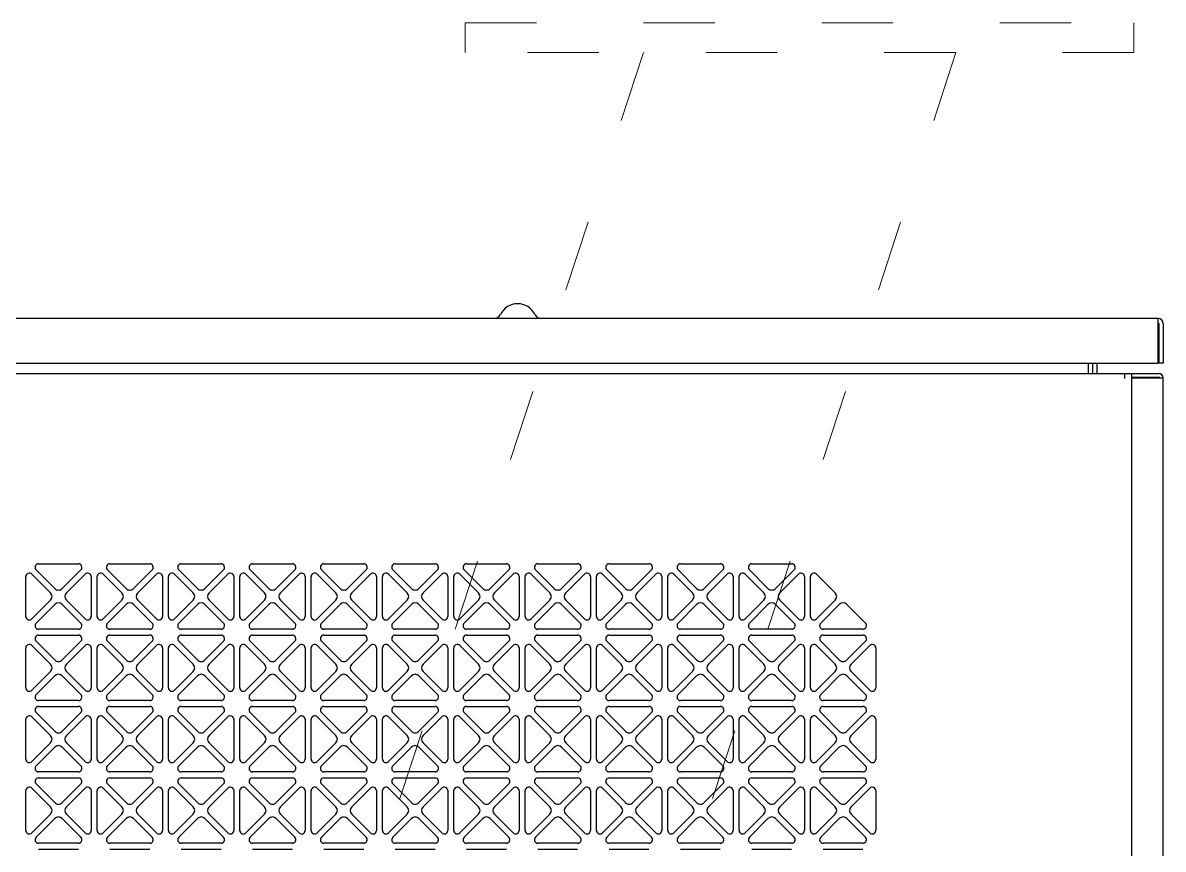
# Model space of a CAD drawing. Extents: x 59521 to 184406, y -1257 to 56672.
# Drawn here: x 70951.7 to 71335.4, y 20028.2 to 20306.2 of the extents above; entities that cross this region are included whole.
import ezdxf

# ---------------------------------------------------------------- set-up
doc = ezdxf.new("R2010")
doc.units = 0
doc.header["$MEASUREMENT"] = 0
doc.linetypes.add('ACAD_ISO03W100', pattern=[30, 12, -18])
doc.layers.get('0').update_dxf_attribs({"linetype": 'CONTINUOUS'})
for name, color, linetype in [('4215-12649_2_1_0', 7, 'CONTINUOUS'), ('4215-12649_2_2_0', 7, 'CONTINUOUS'), ('4215-12649_2_3_0', 7, 'CONTINUOUS'), ('4215-12655_1_0', 7, 'CONTINUOUS'), ('4215-12661_1_0', 7, 'CONTINUOUS'), ('WANGKONG_0', 7, 'CONTINUOUS')]:
    doc.layers.add(name, color=color, linetype=linetype)
doc.layers.add('THICK', color=7, linetype='CONTINUOUS', lineweight=0)

# ---------------------------------------------------------------- blocks, each defined once
blk = doc.blocks.new('ju77')
at = {"layer": '4215-12649_2_1_0', "color": 87, "linetype": 'Continuous'}
for p, q in [((325.96, 477.5), (-405.04, 477.5)), ((325.96, 462.5), (325.96, 477.5)), ((326.16, 475.8), (326.16, 462.5)), ((327.66, 475.8), (327.66, 462.5)), ((-405.04, 462.5), (325.96, 462.5)), ((327.66, 462.5), (326.16, 462.5))]:
    blk.add_line(p, q, dxfattribs=at)
for centre, radius, start, end in [((110.46, 476), 6.5, 26.3878, 153.6122), ((102.4, 480), 2.5, 270, 333.6122), ((118.52, 480), 2.5, 206.3878, 270), ((325.96, 475.8), 1.7, 0, 90), ((325.96, 475.8), 0.2, 0, 90)]:
    blk.add_arc(centre, radius, start, end, dxfattribs=at)
at = {"layer": '4215-12649_2_2_0', "color": 87, "linetype": 'Continuous'}
for p, q in [((303.96, 459), (303.96, 462.5)), ((305.46, 459), (305.46, 462.5))]:
    blk.add_line(p, q, dxfattribs=at)
at = {"layer": '4215-12649_2_3_0', "color": 87, "linetype": 'Continuous'}
blk.add_line((302.46, 462.5), (302.46, 459), dxfattribs=at)
at = {"layer": '4215-12655_1_0', "color": 87, "linetype": 'Continuous'}
for p, q in [((316.96, 459), (326.26, 459)), ((316.96, 457.8), (326.26, 457.8)), ((316.96, 457.6), (327.66, 457.6)), ((327.66, -554.5), (327.66, 457.6))]:
    blk.add_line(p, q, dxfattribs=at)
for radius in [1.4, 0.2]:
    blk.add_arc((326.26, 457.6), radius, 0, 90, dxfattribs=at)
at = {"layer": '4215-12661_1_0', "color": 87, "linetype": 'Continuous'}
for p, q in [((-397.04, 459), (316.96, 459)), ((314.76, 457.3), (314.76, 459)), ((316.96, 459), (316.96, -1554))]:
    blk.add_line(p, q, dxfattribs=at)
at = {"layer": 'WANGKONG_0', "color": 87, "linetype": 'Continuous'}
for p, q in [((-52.99, 391.54), (-46.73, 385.27)), ((-45.31, 386.69), (-51.58, 392.95)), ((-50.73, 395), (-37.35, 395)), ((-36.5, 392.95), (-42.77, 386.69)), ((-41.35, 385.27), (-35.09, 391.54)), ((-28.99, 391.54), (-22.73, 385.27)), ((-21.31, 386.69), (-27.58, 392.95)), ((-26.73, 395), (-13.35, 395)), ((-12.5, 392.95), (-18.77, 386.69)), ((-17.35, 385.27), (-11.09, 391.54)), ((-4.99, 391.54), (1.27, 385.27)), ((2.69, 386.69), (-3.58, 392.95)), ((-2.73, 395), (10.65, 395)), ((11.5, 392.95), (5.23, 386.69)), ((6.65, 385.27), (12.91, 391.54)), ((19.01, 391.54), (25.27, 385.27)), ((26.69, 386.69), (20.42, 392.95)), ((21.27, 395), (34.65, 395)), ((35.5, 392.95), (29.23, 386.69)), ((30.65, 385.27), (36.91, 391.54)), ((43.01, 391.54), (49.27, 385.27)), ((50.69, 386.69), (44.42, 392.95)), ((45.27, 395), (58.65, 395)), ((59.5, 392.95), (53.23, 386.69)), ((54.65, 385.27), (60.91, 391.54)), ((67.01, 391.54), (73.27, 385.27)), ((74.69, 386.69), (68.42, 392.95)), ((69.27, 395), (82.65, 395)), ((83.5, 392.95), (77.23, 386.69)), ((78.65, 385.27), (84.91, 391.54)), ((91.01, 391.54), (97.27, 385.27)), ((98.69, 386.69), (92.42, 392.95)), ((93.27, 395), (106.65, 395)), ((107.5, 392.95), (101.23, 386.69)), ((102.65, 385.27), (108.91, 391.54)), ((115.01, 391.54), (121.27, 385.27)), ((122.69, 386.69), (116.42, 392.95)), ((117.27, 395), (130.65, 395)), ((131.5, 392.95), (125.23, 386.69)), ((126.65, 385.27), (132.91, 391.54)), ((139.01, 391.54), (145.27, 385.27)), ((146.69, 386.69), (140.42, 392.95)), ((141.27, 395), (154.65, 395)), ((155.5, 392.95), (149.23, 386.69)), ((150.65, 385.27), (156.91, 391.54)), ((163.01, 391.54), (169.27, 385.27)), ((170.69, 386.69), (164.42, 392.95)), ((165.27, 395), (178.65, 395)), ((179.5, 392.95), (173.23, 386.69)), ((174.65, 385.27), (180.91, 391.54)), ((187.01, 391.54), (193.27, 385.27)), ((194.69, 386.69), (188.42, 392.95)), ((189.27, 395), (202.65, 395)), ((203.5, 392.95), (197.23, 386.69)), ((198.65, 385.27), (204.91, 391.54)), ((211.01, 391.54), (217.27, 385.27)), ((-55.04, 377.31), (-55.04, 390.69)), ((-33.04, 390.69), (-33.04, 377.31)), ((-31.04, 377.31), (-31.04, 390.69)), ((-9.04, 390.69), (-9.04, 377.31)), ((-7.04, 377.31), (-7.04, 390.69)), ((14.96, 390.69), (14.96, 377.31)), ((16.96, 377.31), (16.96, 390.69)), ((38.96, 390.69), (38.96, 377.31)), ((40.96, 377.31), (40.96, 390.69)), ((62.96, 390.69), (62.96, 377.31)), ((64.96, 377.31), (64.96, 390.69)), ((86.96, 390.69), (86.96, 377.31)), ((88.96, 377.31), (88.96, 390.69)), ((110.96, 390.69), (110.96, 377.31)), ((112.96, 377.31), (112.96, 390.69)), ((134.96, 390.69), (134.96, 377.31)), ((136.96, 377.31), (136.96, 390.69)), ((158.96, 390.69), (158.96, 377.31)), ((160.96, 377.31), (160.96, 390.69)), ((182.96, 390.69), (182.96, 377.31)), ((184.96, 377.31), (184.96, 390.69)), ((206.96, 390.69), (206.96, 377.31)), ((208.96, 377.31), (208.96, 390.69)), ((-46.73, 382.73), (-52.99, 376.46)), ((-51.58, 375.05), (-45.31, 381.31)), ((-42.77, 381.31), (-36.5, 375.05)), ((-35.09, 376.46), (-41.35, 382.73)), ((-22.73, 382.73), (-28.99, 376.46)), ((-27.58, 375.05), (-21.31, 381.31)), ((-18.77, 381.31), (-12.5, 375.05)), ((-11.09, 376.46), (-17.35, 382.73)), ((1.27, 382.73), (-4.99, 376.46)), ((-3.58, 375.05), (2.69, 381.31)), ((5.23, 381.31), (11.5, 375.05)), ((12.91, 376.46), (6.65, 382.73)), ((25.27, 382.73), (19.01, 376.46)), ((20.42, 375.05), (26.69, 381.31)), ((29.23, 381.31), (35.5, 375.05)), ((36.91, 376.46), (30.65, 382.73)), ((49.27, 382.73), (43.01, 376.46)), ((44.42, 375.05), (50.69, 381.31)), ((53.23, 381.31), (59.5, 375.05)), ((60.91, 376.46), (54.65, 382.73)), ((73.27, 382.73), (67.01, 376.46)), ((68.42, 375.05), (74.69, 381.31)), ((77.23, 381.31), (83.5, 375.05)), ((84.91, 376.46), (78.65, 382.73)), ((97.27, 382.73), (91.01, 376.46)), ((92.42, 375.05), (98.69, 381.31)), ((101.23, 381.31), (107.5, 375.05)), ((108.91, 376.46), (102.65, 382.73)), ((121.27, 382.73), (115.01, 376.46)), ((116.42, 375.05), (122.69, 381.31)), ((125.23, 381.31), (131.5, 375.05)), ((132.91, 376.46), (126.65, 382.73)), ((145.27, 382.73), (139.01, 376.46)), ((140.42, 375.05), (146.69, 381.31)), ((149.23, 381.31), (155.5, 375.05)), ((156.91, 376.46), (150.65, 382.73)), ((169.27, 382.73), (163.01, 376.46)), ((164.42, 375.05), (170.69, 381.31)), ((173.23, 381.31), (179.5, 375.05)), ((180.91, 376.46), (174.65, 382.73)), ((193.27, 382.73), (187.01, 376.46)), ((188.42, 375.05), (194.69, 381.31)), ((197.23, 381.31), (203.5, 375.05)), ((204.91, 376.46), (198.65, 382.73)), ((217.27, 382.73), (211.01, 376.46)), ((212.42, 375.05), (218.69, 381.31)), ((221.23, 381.31), (227.5, 375.05)), ((-37.35, 373), (-50.73, 373)), ((-13.35, 373), (-26.73, 373)), ((10.65, 373), (-2.73, 373)), ((34.65, 373), (21.27, 373)), ((58.65, 373), (45.27, 373)), ((82.65, 373), (69.27, 373)), ((106.65, 373), (93.27, 373)), ((130.65, 373), (117.27, 373)), ((154.65, 373), (141.27, 373)), ((178.65, 373), (165.27, 373)), ((202.65, 373), (189.27, 373)), ((226.65, 373), (213.27, 373)), ((-45.31, 362.69), (-51.58, 368.95)), ((-50.73, 371), (-37.35, 371)), ((-36.5, 368.95), (-42.77, 362.69)), ((-21.31, 362.69), (-27.58, 368.95)), ((-26.73, 371), (-13.35, 371)), ((-12.5, 368.95), (-18.77, 362.69)), ((2.69, 362.69), (-3.58, 368.95)), ((-2.73, 371), (10.65, 371)), ((11.5, 368.95), (5.23, 362.69)), ((26.69, 362.69), (20.42, 368.95)), ((21.27, 371), (34.65, 371)), ((35.5, 368.95), (29.23, 362.69)), ((50.69, 362.69), (44.42, 368.95)), ((45.27, 371), (58.65, 371)), ((59.5, 368.95), (53.23, 362.69)), ((74.69, 362.69), (68.42, 368.95)), ((69.27, 371), (82.65, 371)), ((83.5, 368.95), (77.23, 362.69)), ((98.69, 362.69), (92.42, 368.95)), ((93.27, 371), (106.65, 371)), ((107.5, 368.95), (101.23, 362.69)), ((122.69, 362.69), (116.42, 368.95)), ((117.27, 371), (130.65, 371)), ((131.5, 368.95), (125.23, 362.69)), ((146.69, 362.69), (140.42, 368.95)), ((141.27, 371), (154.65, 371)), ((155.5, 368.95), (149.23, 362.69)), ((170.69, 362.69), (164.42, 368.95)), ((165.27, 371), (178.65, 371)), ((179.5, 368.95), (173.23, 362.69)), ((194.69, 362.69), (188.42, 368.95)), ((189.27, 371), (202.65, 371)), ((203.5, 368.95), (197.23, 362.69)), ((218.69, 362.69), (212.42, 368.95)), ((213.27, 371), (226.65, 371)), ((227.5, 368.95), (221.23, 362.69)), ((-55.04, 353.31), (-55.04, 366.69)), ((-52.99, 367.54), (-46.73, 361.27)), ((-41.35, 361.27), (-35.09, 367.54)), ((-33.04, 366.69), (-33.04, 353.31)), ((-31.04, 353.31), (-31.04, 366.69)), ((-28.99, 367.54), (-22.73, 361.27)), ((-17.35, 361.27), (-11.09, 367.54)), ((-9.04, 366.69), (-9.04, 353.31)), ((-7.04, 353.31), (-7.04, 366.69)), ((-4.99, 367.54), (1.27, 361.27)), ((6.65, 361.27), (12.91, 367.54)), ((14.96, 366.69), (14.96, 353.31)), ((16.96, 353.31), (16.96, 366.69)), ((19.01, 367.54), (25.27, 361.27)), ((30.65, 361.27), (36.91, 367.54)), ((38.96, 366.69), (38.96, 353.31)), ((40.96, 353.31), (40.96, 366.69)), ((43.01, 367.54), (49.27, 361.27)), ((54.65, 361.27), (60.91, 367.54)), ((62.96, 366.69), (62.96, 353.31)), ((64.96, 353.31), (64.96, 366.69)), ((67.01, 367.54), (73.27, 361.27)), ((78.65, 361.27), (84.91, 367.54)), ((86.96, 366.69), (86.96, 353.31)), ((88.96, 353.31), (88.96, 366.69)), ((91.01, 367.54), (97.27, 361.27)), ((102.65, 361.27), (108.91, 367.54)), ((110.96, 366.69), (110.96, 353.31)), ((112.96, 353.31), (112.96, 366.69)), ((115.01, 367.54), (121.27, 361.27)), ((126.65, 361.27), (132.91, 367.54)), ((134.96, 366.69), (134.96, 353.31)), ((136.96, 353.31), (136.96, 366.69)), ((139.01, 367.54), (145.27, 361.27)), ((150.65, 361.27), (156.91, 367.54)), ((158.96, 366.69), (158.96, 353.31)), ((160.96, 353.31), (160.96, 366.69)), ((163.01, 367.54), (169.27, 361.27)), ((174.65, 361.27), (180.91, 367.54)), ((182.96, 366.69), (182.96, 353.31)), ((184.96, 353.31), (184.96, 366.69)), ((187.01, 367.54), (193.27, 361.27)), ((198.65, 361.27), (204.91, 367.54)), ((206.96, 366.69), (206.96, 353.31)), ((208.96, 353.31), (208.96, 366.69)), ((211.01, 367.54), (217.27, 361.27)), ((222.65, 361.27), (228.91, 367.54)), ((230.96, 366.69), (230.96, 353.31)), ((-46.73, 358.73), (-52.99, 352.46)), ((-51.58, 351.05), (-45.31, 357.31)), ((-42.77, 357.31), (-36.5, 351.05)), ((-35.09, 352.46), (-41.35, 358.73)), ((-22.73, 358.73), (-28.99, 352.46)), ((-27.58, 351.05), (-21.31, 357.31)), ((-18.77, 357.31), (-12.5, 351.05)), ((-11.09, 352.46), (-17.35, 358.73)), ((1.27, 358.73), (-4.99, 352.46)), ((-3.58, 351.05), (2.69, 357.31)), ((5.23, 357.31), (11.5, 351.05)), ((12.91, 352.46), (6.65, 358.73)), ((25.27, 358.73), (19.01, 352.46)), ((20.42, 351.05), (26.69, 357.31)), ((29.23, 357.31), (35.5, 351.05)), ((36.91, 352.46), (30.65, 358.73)), ((49.27, 358.73), (43.01, 352.46)), ((44.42, 351.05), (50.69, 357.31)), ((53.23, 357.31), (59.5, 351.05)), ((60.91, 352.46), (54.65, 358.73)), ((73.27, 358.73), (67.01, 352.46)), ((68.42, 351.05), (74.69, 357.31)), ((77.23, 357.31), (83.5, 351.05)), ((84.91, 352.46), (78.65, 358.73)), ((97.27, 358.73), (91.01, 352.46)), ((92.42, 351.05), (98.69, 357.31)), ((101.23, 357.31), (107.5, 351.05)), ((108.91, 352.46), (102.65, 358.73)), ((121.27, 358.73), (115.01, 352.46)), ((116.42, 351.05), (122.69, 357.31)), ((125.23, 357.31), (131.5, 351.05)), ((132.91, 352.46), (126.65, 358.73)), ((145.27, 358.73), (139.01, 352.46)), ((140.42, 351.05), (146.69, 357.31)), ((149.23, 357.31), (155.5, 351.05)), ((156.91, 352.46), (150.65, 358.73)), ((169.27, 358.73), (163.01, 352.46)), ((164.42, 351.05), (170.69, 357.31)), ((173.23, 357.31), (179.5, 351.05)), ((180.91, 352.46), (174.65, 358.73)), ((193.27, 358.73), (187.01, 352.46)), ((188.42, 351.05), (194.69, 357.31)), ((197.23, 357.31), (203.5, 351.05)), ((204.91, 352.46), (198.65, 358.73)), ((217.27, 358.73), (211.01, 352.46)), ((212.42, 351.05), (218.69, 357.31)), ((221.23, 357.31), (227.5, 351.05)), ((228.91, 352.46), (222.65, 358.73)), ((-37.35, 349), (-50.73, 349)), ((-50.73, 347), (-37.35, 347)), ((-13.35, 349), (-26.73, 349)), ((-26.73, 347), (-13.35, 347)), ((10.65, 349), (-2.73, 349)), ((-2.73, 347), (10.65, 347)), ((34.65, 349), (21.27, 349)), ((21.27, 347), (34.65, 347)), ((58.65, 349), (45.27, 349)), ((45.27, 347), (58.65, 347)), ((82.65, 349), (69.27, 349)), ((69.27, 347), (82.65, 347)), ((106.65, 349), (93.27, 349)), ((93.27, 347), (106.65, 347)), ((130.65, 349), (117.27, 349)), ((117.27, 347), (130.65, 347)), ((154.65, 349), (141.27, 349)), ((141.27, 347), (154.65, 347)), ((178.65, 349), (165.27, 349)), ((165.27, 347), (178.65, 347)), ((202.65, 349), (189.27, 349)), ((189.27, 347), (202.65, 347)), ((226.65, 349), (213.27, 349)), ((213.27, 347), (226.65, 347)), ((-55.04, 329.31), (-55.04, 342.69)), ((-52.99, 343.54), (-46.73, 337.27)), ((-45.31, 338.69), (-51.58, 344.95)), ((-36.5, 344.95), (-42.77, 338.69)), ((-41.35, 337.27), (-35.09, 343.54)), ((-33.04, 342.69), (-33.04, 329.31)), ((-31.04, 329.31), (-31.04, 342.69)), ((-28.99, 343.54), (-22.73, 337.27)), ((-21.31, 338.69), (-27.58, 344.95)), ((-12.5, 344.95), (-18.77, 338.69)), ((-17.35, 337.27), (-11.09, 343.54)), ((-9.04, 342.69), (-9.04, 329.31)), ((-7.04, 329.31), (-7.04, 342.69)), ((-4.99, 343.54), (1.27, 337.27)), ((2.69, 338.69), (-3.58, 344.95)), ((11.5, 344.95), (5.23, 338.69)), ((6.65, 337.27), (12.91, 343.54)), ((14.96, 342.69), (14.96, 329.31)), ((16.96, 329.31), (16.96, 342.69)), ((19.01, 343.54), (25.27, 337.27)), ((26.69, 338.69), (20.42, 344.95)), ((35.5, 344.95), (29.23, 338.69)), ((30.65, 337.27), (36.91, 343.54)), ((38.96, 342.69), (38.96, 329.31)), ((40.96, 329.31), (40.96, 342.69)), ((43.01, 343.54), (49.27, 337.27)), ((50.69, 338.69), (44.42, 344.95)), ((59.5, 344.95), (53.23, 338.69)), ((54.65, 337.27), (60.91, 343.54)), ((62.96, 342.69), (62.96, 329.31)), ((64.96, 329.31), (64.96, 342.69)), ((67.01, 343.54), (73.27, 337.27)), ((74.69, 338.69), (68.42, 344.95)), ((83.5, 344.95), (77.23, 338.69)), ((78.65, 337.27), (84.91, 343.54)), ((86.96, 342.69), (86.96, 329.31)), ((88.96, 329.31), (88.96, 342.69)), ((91.01, 343.54), (97.27, 337.27)), ((98.69, 338.69), (92.42, 344.95)), ((107.5, 344.95), (101.23, 338.69)), ((102.65, 337.27), (108.91, 343.54)), ((110.96, 342.69), (110.96, 329.31)), ((112.96, 329.31), (112.96, 342.69)), ((115.01, 343.54), (121.27, 337.27)), ((122.69, 338.69), (116.42, 344.95)), ((131.5, 344.95), (125.23, 338.69)), ((126.65, 337.27), (132.91, 343.54)), ((134.96, 342.69), (134.96, 329.31)), ((136.96, 329.31), (136.96, 342.69)), ((139.01, 343.54), (145.27, 337.27)), ((146.69, 338.69), (140.42, 344.95)), ((155.5, 344.95), (149.23, 338.69)), ((150.65, 337.27), (156.91, 343.54)), ((158.96, 342.69), (158.96, 329.31)), ((160.96, 329.31), (160.96, 342.69)), ((163.01, 343.54), (169.27, 337.27)), ((170.69, 338.69), (164.42, 344.95)), ((179.5, 344.95), (173.23, 338.69)), ((174.65, 337.27), (180.91, 343.54)), ((182.96, 342.69), (182.96, 329.31)), ((184.96, 329.31), (184.96, 342.69)), ((187.01, 343.54), (193.27, 337.27)), ((194.69, 338.69), (188.42, 344.95)), ((203.5, 344.95), (197.23, 338.69)), ((198.65, 337.27), (204.91, 343.54)), ((206.96, 342.69), (206.96, 329.31)), ((208.96, 329.31), (208.96, 342.69)), ((211.01, 343.54), (217.27, 337.27)), ((218.69, 338.69), (212.42, 344.95)), ((227.5, 344.95), (221.23, 338.69)), ((222.65, 337.27), (228.91, 343.54)), ((230.96, 342.69), (230.96, 329.31)), ((-46.73, 334.73), (-52.99, 328.46)), ((-35.09, 328.46), (-41.35, 334.73)), ((-22.73, 334.73), (-28.99, 328.46)), ((-11.09, 328.46), (-17.35, 334.73)), ((1.27, 334.73), (-4.99, 328.46)), ((12.91, 328.46), (6.65, 334.73)), ((25.27, 334.73), (19.01, 328.46)), ((36.91, 328.46), (30.65, 334.73)), ((49.27, 334.73), (43.01, 328.46)), ((60.91, 328.46), (54.65, 334.73)), ((73.27, 334.73), (67.01, 328.46)), ((84.91, 328.46), (78.65, 334.73)), ((97.27, 334.73), (91.01, 328.46)), ((108.91, 328.46), (102.65, 334.73)), ((121.27, 334.73), (115.01, 328.46)), ((132.91, 328.46), (126.65, 334.73)), ((145.27, 334.73), (139.01, 328.46)), ((156.91, 328.46), (150.65, 334.73)), ((169.27, 334.73), (163.01, 328.46)), ((180.91, 328.46), (174.65, 334.73)), ((193.27, 334.73), (187.01, 328.46)), ((204.91, 328.46), (198.65, 334.73)), ((217.27, 334.73), (211.01, 328.46)), ((228.91, 328.46), (222.65, 334.73)), ((-51.58, 327.05), (-45.31, 333.31)), ((-42.77, 333.31), (-36.5, 327.05)), ((-27.58, 327.05), (-21.31, 333.31)), ((-18.77, 333.31), (-12.5, 327.05)), ((-3.58, 327.05), (2.69, 333.31)), ((5.23, 333.31), (11.5, 327.05)), ((20.42, 327.05), (26.69, 333.31)), ((29.23, 333.31), (35.5, 327.05)), ((44.42, 327.05), (50.69, 333.31)), ((53.23, 333.31), (59.5, 327.05)), ((68.42, 327.05), (74.69, 333.31)), ((77.23, 333.31), (83.5, 327.05)), ((92.42, 327.05), (98.69, 333.31)), ((101.23, 333.31), (107.5, 327.05)), ((116.42, 327.05), (122.69, 333.31)), ((125.23, 333.31), (131.5, 327.05)), ((140.42, 327.05), (146.69, 333.31)), ((149.23, 333.31), (155.5, 327.05)), ((164.42, 327.05), (170.69, 333.31)), ((173.23, 333.31), (179.5, 327.05)), ((188.42, 327.05), (194.69, 333.31)), ((197.23, 333.31), (203.5, 327.05)), ((212.42, 327.05), (218.69, 333.31)), ((221.23, 333.31), (227.5, 327.05)), ((-37.35, 325), (-50.73, 325)), ((-50.73, 323), (-37.35, 323)), ((-13.35, 325), (-26.73, 325)), ((-26.73, 323), (-13.35, 323)), ((10.65, 325), (-2.73, 325)), ((-2.73, 323), (10.65, 323)), ((34.65, 325), (21.27, 325)), ((21.27, 323), (34.65, 323)), ((58.65, 325), (45.27, 325)), ((45.27, 323), (58.65, 323)), ((82.65, 325), (69.27, 325)), ((69.27, 323), (82.65, 323)), ((106.65, 325), (93.27, 325)), ((93.27, 323), (106.65, 323)), ((130.65, 325), (117.27, 325)), ((117.27, 323), (130.65, 323)), ((154.65, 325), (141.27, 325)), ((141.27, 323), (154.65, 323)), ((178.65, 325), (165.27, 325)), ((165.27, 323), (178.65, 323)), ((202.65, 325), (189.27, 325)), ((189.27, 323), (202.65, 323)), ((226.65, 325), (213.27, 325)), ((213.27, 323), (226.65, 323)), ((-55.04, 305.31), (-55.04, 318.69)), ((-52.99, 319.54), (-46.73, 313.27)), ((-45.31, 314.69), (-51.58, 320.95)), ((-36.5, 320.95), (-42.77, 314.69)), ((-41.35, 313.27), (-35.09, 319.54)), ((-33.04, 318.69), (-33.04, 305.31)), ((-31.04, 305.31), (-31.04, 318.69)), ((-28.99, 319.54), (-22.73, 313.27)), ((-21.31, 314.69), (-27.58, 320.95)), ((-12.5, 320.95), (-18.77, 314.69)), ((-17.35, 313.27), (-11.09, 319.54)), ((-9.04, 318.69), (-9.04, 305.31)), ((-7.04, 305.31), (-7.04, 318.69)), ((-4.99, 319.54), (1.27, 313.27)), ((2.69, 314.69), (-3.58, 320.95)), ((11.5, 320.95), (5.23, 314.69)), ((6.65, 313.27), (12.91, 319.54)), ((14.96, 318.69), (14.96, 305.31)), ((16.96, 305.31), (16.96, 318.69)), ((19.01, 319.54), (25.27, 313.27)), ((26.69, 314.69), (20.42, 320.95)), ((35.5, 320.95), (29.23, 314.69)), ((30.65, 313.27), (36.91, 319.54)), ((38.96, 318.69), (38.96, 305.31)), ((40.96, 305.31), (40.96, 318.69)), ((43.01, 319.54), (49.27, 313.27)), ((50.69, 314.69), (44.42, 320.95)), ((59.5, 320.95), (53.23, 314.69)), ((54.65, 313.27), (60.91, 319.54)), ((62.96, 318.69), (62.96, 305.31)), ((64.96, 305.31), (64.96, 318.69)), ((67.01, 319.54), (73.27, 313.27)), ((74.69, 314.69), (68.42, 320.95)), ((83.5, 320.95), (77.23, 314.69)), ((78.65, 313.27), (84.91, 319.54)), ((86.96, 318.69), (86.96, 305.31)), ((88.96, 305.31), (88.96, 318.69)), ((91.01, 319.54), (97.27, 313.27)), ((98.69, 314.69), (92.42, 320.95)), ((107.5, 320.95), (101.23, 314.69)), ((102.65, 313.27), (108.91, 319.54)), ((110.96, 318.69), (110.96, 305.31)), ((112.96, 305.31), (112.96, 318.69)), ((115.01, 319.54), (121.27, 313.27)), ((122.69, 314.69), (116.42, 320.95)), ((131.5, 320.95), (125.23, 314.69)), ((126.65, 313.27), (132.91, 319.54)), ((134.96, 318.69), (134.96, 305.31)), ((136.96, 305.31), (136.96, 318.69)), ((139.01, 319.54), (145.27, 313.27)), ((146.69, 314.69), (140.42, 320.95)), ((155.5, 320.95), (149.23, 314.69)), ((150.65, 313.27), (156.91, 319.54)), ((158.96, 318.69), (158.96, 305.31)), ((160.96, 305.31), (160.96, 318.69)), ((163.01, 319.54), (169.27, 313.27)), ((170.69, 314.69), (164.42, 320.95)), ((179.5, 320.95), (173.23, 314.69)), ((174.65, 313.27), (180.91, 319.54)), ((182.96, 318.69), (182.96, 305.31)), ((184.96, 305.31), (184.96, 318.69)), ((187.01, 319.54), (193.27, 313.27)), ((194.69, 314.69), (188.42, 320.95)), ((203.5, 320.95), (197.23, 314.69)), ((198.65, 313.27), (204.91, 319.54)), ((206.96, 318.69), (206.96, 305.31)), ((208.96, 305.31), (208.96, 318.69)), ((211.01, 319.54), (217.27, 313.27)), ((218.69, 314.69), (212.42, 320.95)), ((227.5, 320.95), (221.23, 314.69)), ((222.65, 313.27), (228.91, 319.54)), ((230.96, 318.69), (230.96, 305.31)), ((-46.73, 310.73), (-52.99, 304.46)), ((-51.58, 303.05), (-45.31, 309.31)), ((-42.77, 309.31), (-36.5, 303.05)), ((-35.09, 304.46), (-41.35, 310.73)), ((-22.73, 310.73), (-28.99, 304.46)), ((-27.58, 303.05), (-21.31, 309.31)), ((-18.77, 309.31), (-12.5, 303.05)), ((-11.09, 304.46), (-17.35, 310.73)), ((1.27, 310.73), (-4.99, 304.46)), ((-3.58, 303.05), (2.69, 309.31)), ((5.23, 309.31), (11.5, 303.05)), ((12.91, 304.46), (6.65, 310.73)), ((25.27, 310.73), (19.01, 304.46)), ((20.42, 303.05), (26.69, 309.31)), ((29.23, 309.31), (35.5, 303.05)), ((36.91, 304.46), (30.65, 310.73)), ((49.27, 310.73), (43.01, 304.46)), ((44.42, 303.05), (50.69, 309.31)), ((53.23, 309.31), (59.5, 303.05)), ((60.91, 304.46), (54.65, 310.73)), ((73.27, 310.73), (67.01, 304.46)), ((68.42, 303.05), (74.69, 309.31)), ((77.23, 309.31), (83.5, 303.05)), ((84.91, 304.46), (78.65, 310.73)), ((97.27, 310.73), (91.01, 304.46)), ((92.42, 303.05), (98.69, 309.31)), ((101.23, 309.31), (107.5, 303.05)), ((108.91, 304.46), (102.65, 310.73)), ((121.27, 310.73), (115.01, 304.46)), ((116.42, 303.05), (122.69, 309.31)), ((125.23, 309.31), (131.5, 303.05)), ((132.91, 304.46), (126.65, 310.73)), ((145.27, 310.73), (139.01, 304.46)), ((140.42, 303.05), (146.69, 309.31)), ((149.23, 309.31), (155.5, 303.05)), ((156.91, 304.46), (150.65, 310.73)), ((169.27, 310.73), (163.01, 304.46)), ((164.42, 303.05), (170.69, 309.31)), ((173.23, 309.31), (179.5, 303.05)), ((180.91, 304.46), (174.65, 310.73)), ((193.27, 310.73), (187.01, 304.46)), ((188.42, 303.05), (194.69, 309.31)), ((197.23, 309.31), (203.5, 303.05)), ((204.91, 304.46), (198.65, 310.73)), ((217.27, 310.73), (211.01, 304.46)), ((212.42, 303.05), (218.69, 309.31)), ((221.23, 309.31), (227.5, 303.05)), ((228.91, 304.46), (222.65, 310.73)), ((-37.35, 301), (-50.73, 301)), ((-13.35, 301), (-26.73, 301)), ((10.65, 301), (-2.73, 301)), ((34.65, 301), (21.27, 301)), ((58.65, 301), (45.27, 301)), ((82.65, 301), (69.27, 301)), ((106.65, 301), (93.27, 301)), ((130.65, 301), (117.27, 301)), ((154.65, 301), (141.27, 301)), ((178.65, 301), (165.27, 301)), ((202.65, 301), (189.27, 301)), ((226.65, 301), (213.27, 301)), ((-50.73, 299), (-37.35, 299)), ((-26.73, 299), (-13.35, 299)), ((-2.73, 299), (10.65, 299)), ((21.27, 299), (34.65, 299)), ((45.27, 299), (58.65, 299)), ((69.27, 299), (82.65, 299)), ((93.27, 299), (106.65, 299)), ((117.27, 299), (130.65, 299)), ((141.27, 299), (154.65, 299)), ((165.27, 299), (178.65, 299)), ((189.27, 299), (202.65, 299)), ((213.27, 299), (226.65, 299))]:
    blk.add_line(p, q, dxfattribs=at)
for centre, radius, start, end in [((-53.84, 390.69), 1.2, 45, 180), ((-50.73, 393.8), 1.2, 90, 225), ((-37.35, 393.8), 1.2, 315, 90), ((-34.24, 390.69), 1.2, 0, 135), ((-29.84, 390.69), 1.2, 45, 180), ((-26.73, 393.8), 1.2, 90, 225), ((-13.35, 393.8), 1.2, 315, 90), ((-10.24, 390.69), 1.2, 0, 135), ((-5.84, 390.69), 1.2, 45, 180), ((-2.73, 393.8), 1.2, 90, 225), ((10.65, 393.8), 1.2, 315, 90), ((13.76, 390.69), 1.2, 0, 135), ((18.16, 390.69), 1.2, 45, 180), ((21.27, 393.8), 1.2, 90, 225), ((34.65, 393.8), 1.2, 315, 90), ((37.76, 390.69), 1.2, 0, 135), ((42.16, 390.69), 1.2, 45, 180), ((45.27, 393.8), 1.2, 90, 225), ((58.65, 393.8), 1.2, 315, 90), ((61.76, 390.69), 1.2, 0, 135), ((66.16, 390.69), 1.2, 45, 180), ((69.27, 393.8), 1.2, 90, 225), ((82.65, 393.8), 1.2, 315, 90), ((85.76, 390.69), 1.2, 0, 135), ((90.16, 390.69), 1.2, 45, 180), ((93.27, 393.8), 1.2, 90, 225), ((106.65, 393.8), 1.2, 315, 90), ((109.76, 390.69), 1.2, 0, 135), ((114.16, 390.69), 1.2, 45, 180), ((117.27, 393.8), 1.2, 90, 225), ((130.65, 393.8), 1.2, 315, 90), ((133.76, 390.69), 1.2, 0, 135), ((138.16, 390.69), 1.2, 45, 180), ((141.27, 393.8), 1.2, 90, 225), ((154.65, 393.8), 1.2, 315, 90), ((157.76, 390.69), 1.2, 0, 135), ((162.16, 390.69), 1.2, 45, 180), ((165.27, 393.8), 1.2, 90, 225), ((178.65, 393.8), 1.2, 315, 90), ((181.76, 390.69), 1.2, 0, 135), ((186.16, 390.69), 1.2, 45, 180), ((189.27, 393.8), 1.2, 90, 225), ((202.65, 393.8), 1.2, 315, 90), ((205.76, 390.69), 1.2, 0, 135), ((210.16, 390.69), 1.2, 45, 180), ((-48, 384), 1.8, 315, 45), ((-44.04, 387.96), 1.8, 225, 315), ((-40.08, 384), 1.8, 135, 225), ((-24, 384), 1.8, 315, 45), ((-20.04, 387.96), 1.8, 225, 315), ((-16.08, 384), 1.8, 135, 225), ((0, 384), 1.8, 315, 45), ((3.96, 387.96), 1.8, 225, 315), ((7.92, 384), 1.8, 135, 225), ((24, 384), 1.8, 315, 45), ((27.96, 387.96), 1.8, 225, 315), ((31.92, 384), 1.8, 135, 225), ((48, 384), 1.8, 315, 45), ((51.96, 387.96), 1.8, 225, 315), ((55.92, 384), 1.8, 135, 225), ((72, 384), 1.8, 315, 45), ((75.96, 387.96), 1.8, 225, 315), ((79.92, 384), 1.8, 135, 225), ((96, 384), 1.8, 315, 45), ((99.96, 387.96), 1.8, 225, 315), ((103.92, 384), 1.8, 135, 225), ((120, 384), 1.8, 315, 45), ((123.96, 387.96), 1.8, 225, 315), ((127.92, 384), 1.8, 135, 225), ((144, 384), 1.8, 315, 45), ((147.96, 387.96), 1.8, 225, 315), ((151.92, 384), 1.8, 135, 225), ((168, 384), 1.8, 315, 45), ((171.96, 387.96), 1.8, 225, 315), ((175.92, 384), 1.8, 135, 225), ((192, 384), 1.8, 315, 45), ((195.96, 387.96), 1.8, 225, 315), ((199.92, 384), 1.8, 135, 225), ((216, 384), 1.8, 315, 45), ((-44.04, 380.04), 1.8, 45, 135), ((-20.04, 380.04), 1.8, 45, 135), ((3.96, 380.04), 1.8, 45, 135), ((27.96, 380.04), 1.8, 45, 135), ((51.96, 380.04), 1.8, 45, 135), ((75.96, 380.04), 1.8, 45, 135), ((99.96, 380.04), 1.8, 45, 135), ((123.96, 380.04), 1.8, 45, 135), ((147.96, 380.04), 1.8, 45, 135), ((171.96, 380.04), 1.8, 45, 135), ((195.96, 380.04), 1.8, 45, 135), ((219.96, 380.04), 1.8, 45, 135), ((-53.84, 377.31), 1.2, 180, 315), ((-34.24, 377.31), 1.2, 225, 0), ((-29.84, 377.31), 1.2, 180, 315), ((-10.24, 377.31), 1.2, 225, 0), ((-5.84, 377.31), 1.2, 180, 315), ((13.76, 377.31), 1.2, 225, 0), ((18.16, 377.31), 1.2, 180, 315), ((37.76, 377.31), 1.2, 225, 0), ((42.16, 377.31), 1.2, 180, 315), ((61.76, 377.31), 1.2, 225, 0), ((66.16, 377.31), 1.2, 180, 315), ((85.76, 377.31), 1.2, 225, 0), ((90.16, 377.31), 1.2, 180, 315), ((109.76, 377.31), 1.2, 225, 0), ((114.16, 377.31), 1.2, 180, 315), ((133.76, 377.31), 1.2, 225, 0), ((138.16, 377.31), 1.2, 180, 315), ((157.76, 377.31), 1.2, 225, 0), ((162.16, 377.31), 1.2, 180, 315), ((181.76, 377.31), 1.2, 225, 0), ((186.16, 377.31), 1.2, 180, 315), ((205.76, 377.31), 1.2, 225, 0), ((210.16, 377.31), 1.2, 180, 315), ((-50.73, 374.2), 1.2, 135, 270), ((-37.35, 374.2), 1.2, 270, 45), ((-26.73, 374.2), 1.2, 135, 270), ((-13.35, 374.2), 1.2, 270, 45), ((-2.73, 374.2), 1.2, 135, 270), ((10.65, 374.2), 1.2, 270, 45), ((21.27, 374.2), 1.2, 135, 270), ((34.65, 374.2), 1.2, 270, 45), ((45.27, 374.2), 1.2, 135, 270), ((58.65, 374.2), 1.2, 270, 45), ((69.27, 374.2), 1.2, 135, 270), ((82.65, 374.2), 1.2, 270, 45), ((93.27, 374.2), 1.2, 135, 270), ((106.65, 374.2), 1.2, 270, 45), ((117.27, 374.2), 1.2, 135, 270), ((130.65, 374.2), 1.2, 270, 45), ((141.27, 374.2), 1.2, 135, 270), ((154.65, 374.2), 1.2, 270, 45), ((165.27, 374.2), 1.2, 135, 270), ((178.65, 374.2), 1.2, 270, 45), ((189.27, 374.2), 1.2, 135, 270), ((202.65, 374.2), 1.2, 270, 45), ((213.27, 374.2), 1.2, 135, 270), ((226.65, 374.2), 1.2, 270, 45), ((-50.73, 369.8), 1.2, 90, 225), ((-37.35, 369.8), 1.2, 315, 90), ((-26.73, 369.8), 1.2, 90, 225), ((-13.35, 369.8), 1.2, 315, 90), ((-2.73, 369.8), 1.2, 90, 225), ((10.65, 369.8), 1.2, 315, 90), ((21.27, 369.8), 1.2, 90, 225), ((34.65, 369.8), 1.2, 315, 90), ((45.27, 369.8), 1.2, 90, 225), ((58.65, 369.8), 1.2, 315, 90), ((69.27, 369.8), 1.2, 90, 225), ((82.65, 369.8), 1.2, 315, 90), ((93.27, 369.8), 1.2, 90, 225), ((106.65, 369.8), 1.2, 315, 90), ((117.27, 369.8), 1.2, 90, 225), ((130.65, 369.8), 1.2, 315, 90), ((141.27, 369.8), 1.2, 90, 225), ((154.65, 369.8), 1.2, 315, 90), ((165.27, 369.8), 1.2, 90, 225), ((178.65, 369.8), 1.2, 315, 90), ((189.27, 369.8), 1.2, 90, 225), ((202.65, 369.8), 1.2, 315, 90), ((213.27, 369.8), 1.2, 90, 225), ((226.65, 369.8), 1.2, 315, 90), ((-53.84, 366.69), 1.2, 45, 180), ((-34.24, 366.69), 1.2, 0, 135), ((-29.84, 366.69), 1.2, 45, 180), ((-10.24, 366.69), 1.2, 0, 135), ((-5.84, 366.69), 1.2, 45, 180), ((13.76, 366.69), 1.2, 0, 135), ((18.16, 366.69), 1.2, 45, 180), ((37.76, 366.69), 1.2, 0, 135), ((42.16, 366.69), 1.2, 45, 180), ((61.76, 366.69), 1.2, 0, 135), ((66.16, 366.69), 1.2, 45, 180), ((85.76, 366.69), 1.2, 0, 135), ((90.16, 366.69), 1.2, 45, 180), ((109.76, 366.69), 1.2, 0, 135), ((114.16, 366.69), 1.2, 45, 180), ((133.76, 366.69), 1.2, 0, 135), ((138.16, 366.69), 1.2, 45, 180), ((157.76, 366.69), 1.2, 0, 135), ((162.16, 366.69), 1.2, 45, 180), ((181.76, 366.69), 1.2, 0, 135), ((186.16, 366.69), 1.2, 45, 180), ((205.76, 366.69), 1.2, 0, 135), ((210.16, 366.69), 1.2, 45, 180), ((229.76, 366.69), 1.2, 0, 135), ((-48, 360), 1.8, 315, 45), ((-44.04, 363.96), 1.8, 225, 315), ((-40.08, 360), 1.8, 135, 225), ((-24, 360), 1.8, 315, 45), ((-20.04, 363.96), 1.8, 225, 315), ((-16.08, 360), 1.8, 135, 225), ((0, 360), 1.8, 315, 45), ((3.96, 363.96), 1.8, 225, 315), ((7.92, 360), 1.8, 135, 225), ((24, 360), 1.8, 315, 45), ((27.96, 363.96), 1.8, 225, 315), ((31.92, 360), 1.8, 135, 225), ((48, 360), 1.8, 315, 45), ((51.96, 363.96), 1.8, 225, 315), ((55.92, 360), 1.8, 135, 225), ((72, 360), 1.8, 315, 45), ((75.96, 363.96), 1.8, 225, 315), ((79.92, 360), 1.8, 135, 225), ((96, 360), 1.8, 315, 45), ((99.96, 363.96), 1.8, 225, 315), ((103.92, 360), 1.8, 135, 225), ((120, 360), 1.8, 315, 45), ((123.96, 363.96), 1.8, 225, 315), ((127.92, 360), 1.8, 135, 225), ((144, 360), 1.8, 315, 45), ((147.96, 363.96), 1.8, 225, 315), ((151.92, 360), 1.8, 135, 225), ((168, 360), 1.8, 315, 45), ((171.96, 363.96), 1.8, 225, 315), ((175.92, 360), 1.8, 135, 225), ((192, 360), 1.8, 315, 45), ((195.96, 363.96), 1.8, 225, 315), ((199.92, 360), 1.8, 135, 225), ((216, 360), 1.8, 315, 45), ((219.96, 363.96), 1.8, 225, 315), ((223.92, 360), 1.8, 135, 225), ((-44.04, 356.04), 1.8, 45, 135), ((-20.04, 356.04), 1.8, 45, 135), ((3.96, 356.04), 1.8, 45, 135), ((27.96, 356.04), 1.8, 45, 135), ((51.96, 356.04), 1.8, 45, 135), ((75.96, 356.04), 1.8, 45, 135), ((99.96, 356.04), 1.8, 45, 135), ((123.96, 356.04), 1.8, 45, 135), ((147.96, 356.04), 1.8, 45, 135), ((171.96, 356.04), 1.8, 45, 135), ((195.96, 356.04), 1.8, 45, 135), ((219.96, 356.04), 1.8, 45, 135), ((-53.84, 353.31), 1.2, 180, 315), ((-34.24, 353.31), 1.2, 225, 0), ((-29.84, 353.31), 1.2, 180, 315), ((-10.24, 353.31), 1.2, 225, 0), ((-5.84, 353.31), 1.2, 180, 315), ((13.76, 353.31), 1.2, 225, 0), ((18.16, 353.31), 1.2, 180, 315), ((37.76, 353.31), 1.2, 225, 0), ((42.16, 353.31), 1.2, 180, 315), ((61.76, 353.31), 1.2, 225, 0), ((66.16, 353.31), 1.2, 180, 315), ((85.76, 353.31), 1.2, 225, 0), ((90.16, 353.31), 1.2, 180, 315), ((109.76, 353.31), 1.2, 225, 0), ((114.16, 353.31), 1.2, 180, 315), ((133.76, 353.31), 1.2, 225, 0), ((138.16, 353.31), 1.2, 180, 315), ((157.76, 353.31), 1.2, 225, 0), ((162.16, 353.31), 1.2, 180, 315), ((181.76, 353.31), 1.2, 225, 0), ((186.16, 353.31), 1.2, 180, 315), ((205.76, 353.31), 1.2, 225, 0), ((210.16, 353.31), 1.2, 180, 315), ((229.76, 353.31), 1.2, 225, 0), ((-50.73, 350.2), 1.2, 135, 270), ((-37.35, 350.2), 1.2, 270, 45), ((-26.73, 350.2), 1.2, 135, 270), ((-13.35, 350.2), 1.2, 270, 45), ((-2.73, 350.2), 1.2, 135, 270), ((10.65, 350.2), 1.2, 270, 45), ((21.27, 350.2), 1.2, 135, 270), ((34.65, 350.2), 1.2, 270, 45), ((45.27, 350.2), 1.2, 135, 270), ((58.65, 350.2), 1.2, 270, 45), ((69.27, 350.2), 1.2, 135, 270), ((82.65, 350.2), 1.2, 270, 45), ((93.27, 350.2), 1.2, 135, 270), ((106.65, 350.2), 1.2, 270, 45), ((117.27, 350.2), 1.2, 135, 270), ((130.65, 350.2), 1.2, 270, 45), ((141.27, 350.2), 1.2, 135, 270), ((154.65, 350.2), 1.2, 270, 45), ((165.27, 350.2), 1.2, 135, 270), ((178.65, 350.2), 1.2, 270, 45), ((189.27, 350.2), 1.2, 135, 270), ((202.65, 350.2), 1.2, 270, 45), ((213.27, 350.2), 1.2, 135, 270), ((226.65, 350.2), 1.2, 270, 45), ((-50.73, 345.8), 1.2, 90, 225), ((-37.35, 345.8), 1.2, 315, 90), ((-26.73, 345.8), 1.2, 90, 225), ((-13.35, 345.8), 1.2, 315, 90), ((-2.73, 345.8), 1.2, 90, 225), ((10.65, 345.8), 1.2, 315, 90), ((21.27, 345.8), 1.2, 90, 225), ((34.65, 345.8), 1.2, 315, 90), ((45.27, 345.8), 1.2, 90, 225), ((58.65, 345.8), 1.2, 315, 90), ((69.27, 345.8), 1.2, 90, 225), ((82.65, 345.8), 1.2, 315, 90), ((93.27, 345.8), 1.2, 90, 225), ((106.65, 345.8), 1.2, 315, 90), ((117.27, 345.8), 1.2, 90, 225), ((130.65, 345.8), 1.2, 315, 90), ((141.27, 345.8), 1.2, 90, 225), ((154.65, 345.8), 1.2, 315, 90), ((165.27, 345.8), 1.2, 90, 225), ((178.65, 345.8), 1.2, 315, 90), ((189.27, 345.8), 1.2, 90, 225), ((202.65, 345.8), 1.2, 315, 90), ((213.27, 345.8), 1.2, 90, 225), ((226.65, 345.8), 1.2, 315, 90), ((-53.84, 342.69), 1.2, 45, 180), ((-34.24, 342.69), 1.2, 0, 135), ((-29.84, 342.69), 1.2, 45, 180), ((-10.24, 342.69), 1.2, 0, 135), ((-5.84, 342.69), 1.2, 45, 180), ((13.76, 342.69), 1.2, 0, 135), ((18.16, 342.69), 1.2, 45, 180), ((37.76, 342.69), 1.2, 0, 135), ((42.16, 342.69), 1.2, 45, 180), ((61.76, 342.69), 1.2, 0, 135), ((66.16, 342.69), 1.2, 45, 180), ((85.76, 342.69), 1.2, 0, 135), ((90.16, 342.69), 1.2, 45, 180), ((109.76, 342.69), 1.2, 0, 135), ((114.16, 342.69), 1.2, 45, 180), ((133.76, 342.69), 1.2, 0, 135), ((138.16, 342.69), 1.2, 45, 180), ((157.76, 342.69), 1.2, 0, 135), ((162.16, 342.69), 1.2, 45, 180), ((181.76, 342.69), 1.2, 0, 135), ((186.16, 342.69), 1.2, 45, 180), ((205.76, 342.69), 1.2, 0, 135), ((210.16, 342.69), 1.2, 45, 180), ((229.76, 342.69), 1.2, 0, 135), ((-44.04, 339.96), 1.8, 225, 315), ((-20.04, 339.96), 1.8, 225, 315), ((3.96, 339.96), 1.8, 225, 315), ((27.96, 339.96), 1.8, 225, 315), ((51.96, 339.96), 1.8, 225, 315), ((75.96, 339.96), 1.8, 225, 315), ((99.96, 339.96), 1.8, 225, 315), ((123.96, 339.96), 1.8, 225, 315), ((147.96, 339.96), 1.8, 225, 315), ((171.96, 339.96), 1.8, 225, 315), ((195.96, 339.96), 1.8, 225, 315), ((219.96, 339.96), 1.8, 225, 315), ((-48, 336), 1.8, 315, 45), ((-44.04, 332.04), 1.8, 45, 135), ((-40.08, 336), 1.8, 135, 225), ((-24, 336), 1.8, 315, 45), ((-20.04, 332.04), 1.8, 45, 135), ((-16.08, 336), 1.8, 135, 225), ((0, 336), 1.8, 315, 45), ((3.96, 332.04), 1.8, 45, 135), ((7.92, 336), 1.8, 135, 225), ((24, 336), 1.8, 315, 45), ((27.96, 332.04), 1.8, 45, 135), ((31.92, 336), 1.8, 135, 225), ((48, 336), 1.8, 315, 45), ((51.96, 332.04), 1.8, 45, 135), ((55.92, 336), 1.8, 135, 225), ((72, 336), 1.8, 315, 45), ((75.96, 332.04), 1.8, 45, 135), ((79.92, 336), 1.8, 135, 225), ((96, 336), 1.8, 315, 45), ((99.96, 332.04), 1.8, 45, 135), ((103.92, 336), 1.8, 135, 225), ((120, 336), 1.8, 315, 45), ((123.96, 332.04), 1.8, 45, 135), ((127.92, 336), 1.8, 135, 225), ((144, 336), 1.8, 315, 45), ((147.96, 332.04), 1.8, 45, 135), ((151.92, 336), 1.8, 135, 225), ((168, 336), 1.8, 315, 45), ((171.96, 332.04), 1.8, 45, 135), ((175.92, 336), 1.8, 135, 225), ((192, 336), 1.8, 315, 45), ((195.96, 332.04), 1.8, 45, 135), ((199.92, 336), 1.8, 135, 225), ((216, 336), 1.8, 315, 45), ((219.96, 332.04), 1.8, 45, 135), ((223.92, 336), 1.8, 135, 225), ((-53.84, 329.31), 1.2, 180, 315), ((-50.73, 326.2), 1.2, 135, 270), ((-37.35, 326.2), 1.2, 270, 45), ((-34.24, 329.31), 1.2, 225, 0), ((-29.84, 329.31), 1.2, 180, 315), ((-26.73, 326.2), 1.2, 135, 270), ((-13.35, 326.2), 1.2, 270, 45), ((-10.24, 329.31), 1.2, 225, 0), ((-5.84, 329.31), 1.2, 180, 315), ((-2.73, 326.2), 1.2, 135, 270), ((10.65, 326.2), 1.2, 270, 45), ((13.76, 329.31), 1.2, 225, 0), ((18.16, 329.31), 1.2, 180, 315), ((21.27, 326.2), 1.2, 135, 270), ((34.65, 326.2), 1.2, 270, 45), ((37.76, 329.31), 1.2, 225, 0), ((42.16, 329.31), 1.2, 180, 315), ((45.27, 326.2), 1.2, 135, 270), ((58.65, 326.2), 1.2, 270, 45), ((61.76, 329.31), 1.2, 225, 0), ((66.16, 329.31), 1.2, 180, 315), ((69.27, 326.2), 1.2, 135, 270), ((82.65, 326.2), 1.2, 270, 45), ((85.76, 329.31), 1.2, 225, 0), ((90.16, 329.31), 1.2, 180, 315), ((93.27, 326.2), 1.2, 135, 270), ((106.65, 326.2), 1.2, 270, 45), ((109.76, 329.31), 1.2, 225, 0), ((114.16, 329.31), 1.2, 180, 315), ((117.27, 326.2), 1.2, 135, 270), ((130.65, 326.2), 1.2, 270, 45), ((133.76, 329.31), 1.2, 225, 0), ((138.16, 329.31), 1.2, 180, 315), ((141.27, 326.2), 1.2, 135, 270), ((154.65, 326.2), 1.2, 270, 45), ((157.76, 329.31), 1.2, 225, 0), ((162.16, 329.31), 1.2, 180, 315), ((165.27, 326.2), 1.2, 135, 270), ((178.65, 326.2), 1.2, 270, 45), ((181.76, 329.31), 1.2, 225, 0), ((186.16, 329.31), 1.2, 180, 315), ((189.27, 326.2), 1.2, 135, 270), ((202.65, 326.2), 1.2, 270, 45), ((205.76, 329.31), 1.2, 225, 0), ((210.16, 329.31), 1.2, 180, 315), ((213.27, 326.2), 1.2, 135, 270), ((226.65, 326.2), 1.2, 270, 45), ((229.76, 329.31), 1.2, 225, 0), ((-50.73, 321.8), 1.2, 90, 225), ((-37.35, 321.8), 1.2, 315, 90), ((-26.73, 321.8), 1.2, 90, 225), ((-13.35, 321.8), 1.2, 315, 90), ((-2.73, 321.8), 1.2, 90, 225), ((10.65, 321.8), 1.2, 315, 90), ((21.27, 321.8), 1.2, 90, 225), ((34.65, 321.8), 1.2, 315, 90), ((45.27, 321.8), 1.2, 90, 225), ((58.65, 321.8), 1.2, 315, 90), ((69.27, 321.8), 1.2, 90, 225), ((82.65, 321.8), 1.2, 315, 90), ((93.27, 321.8), 1.2, 90, 225), ((106.65, 321.8), 1.2, 315, 90), ((117.27, 321.8), 1.2, 90, 225), ((130.65, 321.8), 1.2, 315, 90), ((141.27, 321.8), 1.2, 90, 225), ((154.65, 321.8), 1.2, 315, 90), ((165.27, 321.8), 1.2, 90, 225), ((178.65, 321.8), 1.2, 315, 90), ((189.27, 321.8), 1.2, 90, 225), ((202.65, 321.8), 1.2, 315, 90), ((213.27, 321.8), 1.2, 90, 225), ((226.65, 321.8), 1.2, 315, 90), ((-53.84, 318.69), 1.2, 45, 180), ((-34.24, 318.69), 1.2, 0, 135), ((-29.84, 318.69), 1.2, 45, 180), ((-10.24, 318.69), 1.2, 0, 135), ((-5.84, 318.69), 1.2, 45, 180), ((13.76, 318.69), 1.2, 0, 135), ((18.16, 318.69), 1.2, 45, 180), ((37.76, 318.69), 1.2, 0, 135), ((42.16, 318.69), 1.2, 45, 180), ((61.76, 318.69), 1.2, 0, 135), ((66.16, 318.69), 1.2, 45, 180), ((85.76, 318.69), 1.2, 0, 135), ((90.16, 318.69), 1.2, 45, 180), ((109.76, 318.69), 1.2, 0, 135), ((114.16, 318.69), 1.2, 45, 180), ((133.76, 318.69), 1.2, 0, 135), ((138.16, 318.69), 1.2, 45, 180), ((157.76, 318.69), 1.2, 0, 135), ((162.16, 318.69), 1.2, 45, 180), ((181.76, 318.69), 1.2, 0, 135), ((186.16, 318.69), 1.2, 45, 180), ((205.76, 318.69), 1.2, 0, 135), ((210.16, 318.69), 1.2, 45, 180), ((229.76, 318.69), 1.2, 0, 135), ((-44.04, 315.96), 1.8, 225, 315), ((-20.04, 315.96), 1.8, 225, 315), ((3.96, 315.96), 1.8, 225, 315), ((27.96, 315.96), 1.8, 225, 315), ((51.96, 315.96), 1.8, 225, 315), ((75.96, 315.96), 1.8, 225, 315), ((99.96, 315.96), 1.8, 225, 315), ((123.96, 315.96), 1.8, 225, 315), ((147.96, 315.96), 1.8, 225, 315), ((171.96, 315.96), 1.8, 225, 315), ((195.96, 315.96), 1.8, 225, 315), ((219.96, 315.96), 1.8, 225, 315), ((-48, 312), 1.8, 315, 45), ((-40.08, 312), 1.8, 135, 225), ((-24, 312), 1.8, 315, 45), ((-16.08, 312), 1.8, 135, 225), ((0, 312), 1.8, 315, 45), ((7.92, 312), 1.8, 135, 225), ((24, 312), 1.8, 315, 45), ((31.92, 312), 1.8, 135, 225), ((48, 312), 1.8, 315, 45), ((55.92, 312), 1.8, 135, 225), ((72, 312), 1.8, 315, 45), ((79.92, 312), 1.8, 135, 225), ((96, 312), 1.8, 315, 45), ((103.92, 312), 1.8, 135, 225), ((120, 312), 1.8, 315, 45), ((127.92, 312), 1.8, 135, 225), ((144, 312), 1.8, 315, 45), ((151.92, 312), 1.8, 135, 225), ((168, 312), 1.8, 315, 45), ((175.92, 312), 1.8, 135, 225), ((192, 312), 1.8, 315, 45), ((199.92, 312), 1.8, 135, 225), ((216, 312), 1.8, 315, 45), ((223.92, 312), 1.8, 135, 225), ((-44.04, 308.04), 1.8, 45, 135), ((-20.04, 308.04), 1.8, 45, 135), ((3.96, 308.04), 1.8, 45, 135), ((27.96, 308.04), 1.8, 45, 135), ((51.96, 308.04), 1.8, 45, 135), ((75.96, 308.04), 1.8, 45, 135), ((99.96, 308.04), 1.8, 45, 135), ((123.96, 308.04), 1.8, 45, 135), ((147.96, 308.04), 1.8, 45, 135), ((171.96, 308.04), 1.8, 45, 135), ((195.96, 308.04), 1.8, 45, 135), ((219.96, 308.04), 1.8, 45, 135), ((-53.84, 305.31), 1.2, 180, 315), ((-34.24, 305.31), 1.2, 225, 0), ((-29.84, 305.31), 1.2, 180, 315), ((-10.24, 305.31), 1.2, 225, 0), ((-5.84, 305.31), 1.2, 180, 315), ((13.76, 305.31), 1.2, 225, 0), ((18.16, 305.31), 1.2, 180, 315), ((37.76, 305.31), 1.2, 225, 0), ((42.16, 305.31), 1.2, 180, 315), ((61.76, 305.31), 1.2, 225, 0), ((66.16, 305.31), 1.2, 180, 315), ((85.76, 305.31), 1.2, 225, 0), ((90.16, 305.31), 1.2, 180, 315), ((109.76, 305.31), 1.2, 225, 0), ((114.16, 305.31), 1.2, 180, 315), ((133.76, 305.31), 1.2, 225, 0), ((138.16, 305.31), 1.2, 180, 315), ((157.76, 305.31), 1.2, 225, 0), ((162.16, 305.31), 1.2, 180, 315), ((181.76, 305.31), 1.2, 225, 0), ((186.16, 305.31), 1.2, 180, 315), ((205.76, 305.31), 1.2, 225, 0), ((210.16, 305.31), 1.2, 180, 315), ((229.76, 305.31), 1.2, 225, 0), ((-50.73, 302.2), 1.2, 135, 270), ((-37.35, 302.2), 1.2, 270, 45), ((-26.73, 302.2), 1.2, 135, 270), ((-13.35, 302.2), 1.2, 270, 45), ((-2.73, 302.2), 1.2, 135, 270), ((10.65, 302.2), 1.2, 270, 45), ((21.27, 302.2), 1.2, 135, 270), ((34.65, 302.2), 1.2, 270, 45), ((45.27, 302.2), 1.2, 135, 270), ((58.65, 302.2), 1.2, 270, 45), ((69.27, 302.2), 1.2, 135, 270), ((82.65, 302.2), 1.2, 270, 45), ((93.27, 302.2), 1.2, 135, 270), ((106.65, 302.2), 1.2, 270, 45), ((117.27, 302.2), 1.2, 135, 270), ((130.65, 302.2), 1.2, 270, 45), ((141.27, 302.2), 1.2, 135, 270), ((154.65, 302.2), 1.2, 270, 45), ((165.27, 302.2), 1.2, 135, 270), ((178.65, 302.2), 1.2, 270, 45), ((189.27, 302.2), 1.2, 135, 270), ((202.65, 302.2), 1.2, 270, 45), ((213.27, 302.2), 1.2, 135, 270), ((226.65, 302.2), 1.2, 270, 45)]:
    blk.add_arc(centre, radius, start, end, dxfattribs=at)
blk = doc.blocks.new('ETRYRTERRTERWDDASW')
at = {"layer": 'THICK', "color": 1, "linetype": 'ACAD_ISO03W100', "ltscale": 2}
for p, q in [((214128.38, 51356.57), (213334.9, 48924.57)), ((214233.57, 51356.57), (213440.09, 48924.57))]:
    blk.add_line(p, q, dxfattribs=at)
blk.add_lwpolyline([(214068.38, 51366.57), (214293.38, 51366.57), (214293.38, 51356.57), (214068.38, 51356.57)], close=True, dxfattribs=at)

msp = doc.modelspace()

# ---------------------------------------------------------------- block references
for name, p in [('ETRYRTERRTERWDDASW', (-142967.852, -31060.397)), ('ju77', (71007.779, 19729.172))]:
    msp.add_blockref(name, p)

doc.saveas('drawing.dxf')
